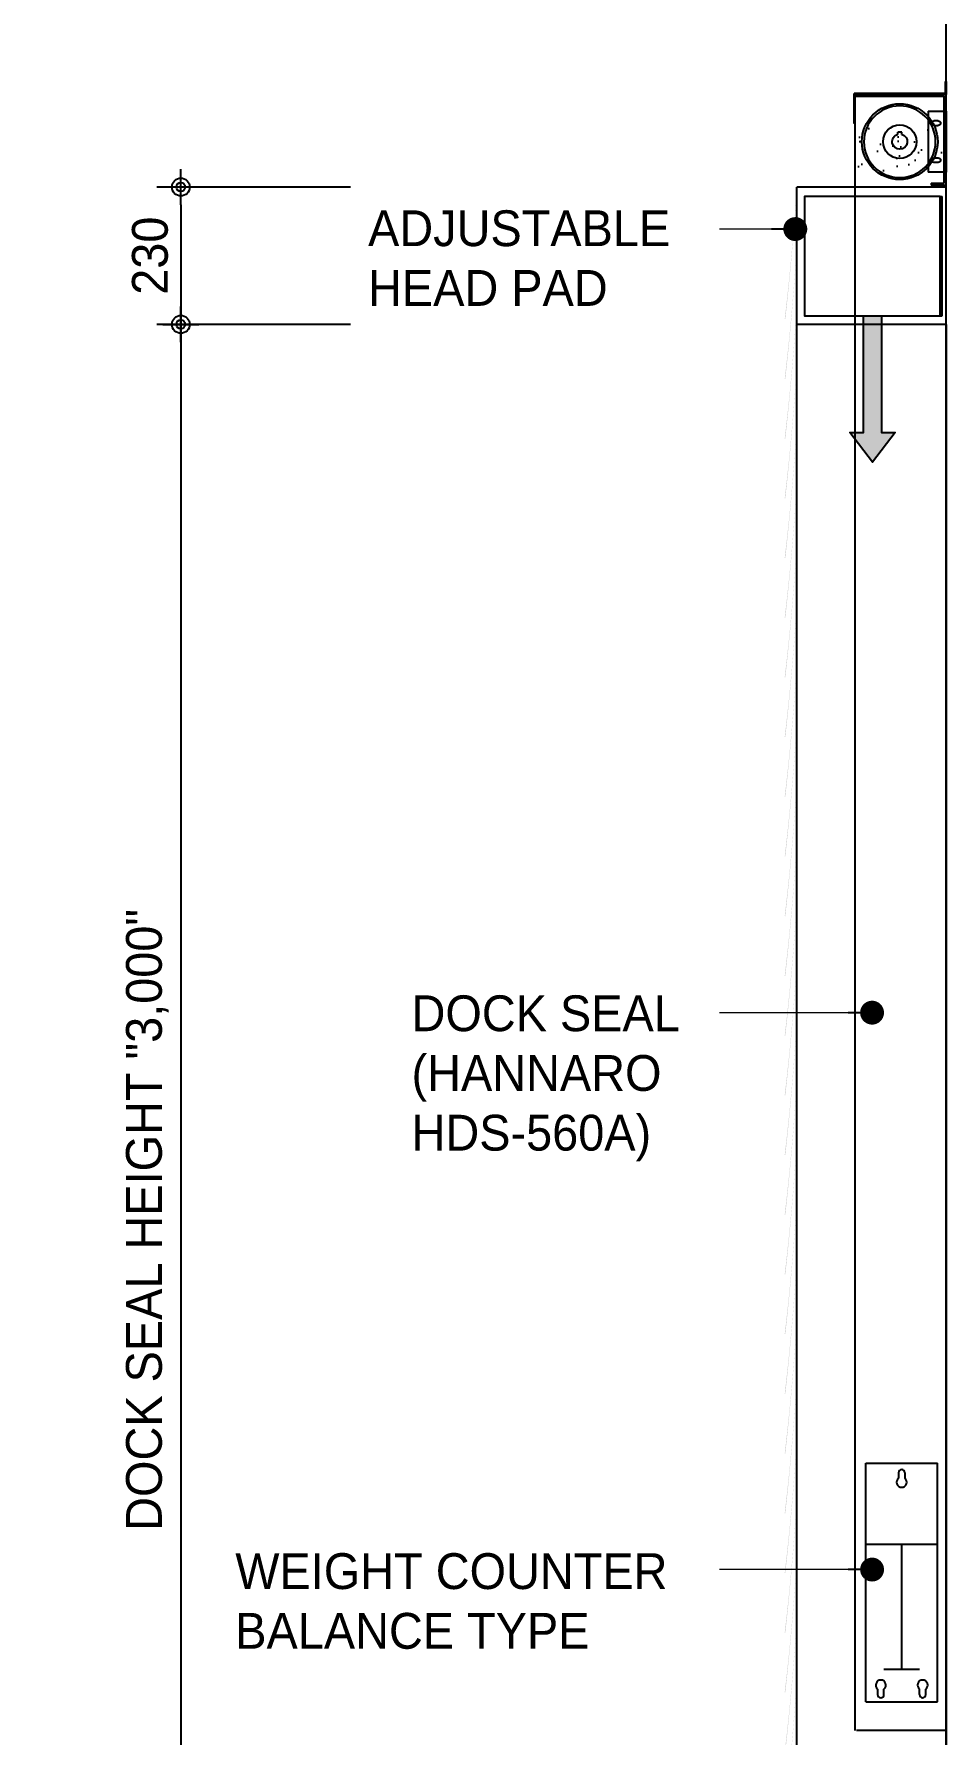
# Model space of a CAD drawing. Header units: millimetres. Extents: x 1448 to 104164, y -19509 to -89.
# Drawn here: x 12050 to 13578, y -7056 to -4206 of the extents above; entities that cross this region are included whole.
import ezdxf

# ---------------------------------------------------------------- set-up
doc = ezdxf.new("R2010")
doc.units = ezdxf.units.MM
doc.header["$LTSCALE"] = 60
doc.header["$MEASUREMENT"] = 0
doc.header["$PDSIZE"] = -10
doc.layers.get('0').update_dxf_attribs({"linetype": 'CONTINUOUS'})
doc.layers.get('Defpoints').update_dxf_attribs({"color": 171, "linetype": 'CONTINUOUS'})
for name, color, linetype in [('5HAT', 5, 'CONTINUOUS'), ('A-text', 3, 'CONTINUOUS'), ('COL', 2, 'CONTINUOUS'), ('DIM', 7, 'CONTINUOUS'), ('ELE5', 7, 'CONTINUOUS'), ('FOR', 4, 'CONTINUOUS'), ('XR-단면도$0$㈜SE&C 기둥', 2, 'CONTINUOUS')]:
    doc.layers.add(name, color=color, linetype=linetype)
doc.styles.add('0T-OUT', font='H2GTRE.TTF')
doc.styles.add('휘츠', font='')
doc.styles.get('휘츠').set_extended_font_data('Dotum')
doc.dimstyles.new('MAIN', dxfattribs={"dimtxt": 1.5, "dimasz": 0.5, "dimexe": 1, "dimexo": 2, "dimgap": 1, "dimtad": 1, "dimdec": 0, "dimdsep": 46, "dimlunit": 6, "dimtxsty": '0T-OUT', "dimblk": 'DOT', "dimcen": 2.5, "dimdle": 2, "dimclrd": 256, "dimclre": 256, "dimclrt": 3, "dimadec": 0, "dimazin": 0, "dimtfac": 1, "dimtdec": 0, "dimtix": 1, "dimtmove": 2, "dimatfit": 3, "dimldrblk": 'DOT', "dimfxl": 1, "dimtvp": 1, "dimtolj": 1, "dimtzin": 0, "dimlwd": 0, "dimlwe": 0, "dimarcsym": 0})
doc.dimstyles.new('휘츠-M', dxfattribs={"dimscale": 100, "dimtxt": 3, "dimasz": 1.5, "dimexe": 2, "dimexo": 3, "dimgap": 1, "dimtad": 1, "dimdec": 0, "dimrnd": 0.25, "dimzin": 0, "dimdsep": 46, "dimlunit": 6, "dimtxsty": '휘츠', "dimblk": 'Z_DOT', "dimcen": 5, "dimclrd": 256, "dimclre": 256, "dimclrt": 3, "dimadec": 0, "dimazin": 0, "dimtm": 1e-09, "dimtfac": 1, "dimtdec": 0, "dimtix": 1, "dimtmove": 2, "dimatfit": 1, "dimldrblk": 'Z_DOT', "dimfxl": 1, "dimtolj": 1, "dimtzin": 0, "dimlwd": -1, "dimarcsym": 0})

# ---------------------------------------------------------------- blocks, each defined once
blk = doc.blocks.new('Z_DOT')
at = {"layer": 'DIM', "color": 0}
for p, q in [((0, -1), (0, 1)), ((-1, 0), (1, 0))]:
    blk.add_line(p, q, dxfattribs=at)
for radius in [0.5, 0.25]:
    blk.add_circle((0, 0), radius, dxfattribs=at)
blk = doc.blocks.new('*D78')
at = {"layer": 'Defpoints', "color": 0, "transparency": 16777216}
for p in [(12640.3, -4692.8), (12296.3, -7692.8), (12640.3, -7692.8)]:
    blk.add_point(p, dxfattribs=at)
at = {"layer": 'DIM', "lineweight": -2, "transparency": 16777216}
for p, q in [((12580.3, -4692.8), (12256.3, -4692.8)), ((12580.3, -7692.8), (12256.3, -7692.8))]:
    blk.add_line(p, q, dxfattribs=at)
at = {"layer": 'DIM', "transparency": 16777216}
blk.add_line((12296.3, -4722.8), (12296.3, -7662.8), dxfattribs=at)
at = {"layer": 'DIM', "transparency": 16777216, "xscale": 30, "yscale": 30, "zscale": 30}
for p, rotation in [((12296.3, -4692.8), 90), ((12296.3, -7692.8), 270)]:
    blk.add_blockref('Z_DOT', p, dxfattribs=dict(at, rotation=rotation))
at = {"layer": 'DIM', "color": 3, "transparency": 16777216, "insert": (12240.1, -6192.8), "char_height": 60, "attachment_point": 5, "rotation": 90, "style": '0T-OUT'}
blk.add_mtext('\\A1;DOCK SEAL HEIGHT "3,000"', dxfattribs=at)
blk = doc.blocks.new('*D79')
at = {"layer": 'Defpoints', "color": 0, "transparency": 16777216}
for p in [(12640.3, -4462.8), (12296.3, -4692.8), (12640.3, -4692.8)]:
    blk.add_point(p, dxfattribs=at)
at = {"layer": 'DIM', "lineweight": -2, "transparency": 16777216}
for p, q in [((12580.3, -4462.8), (12256.3, -4462.8)), ((12580.3, -4692.8), (12256.3, -4692.8))]:
    blk.add_line(p, q, dxfattribs=at)
at = {"layer": 'DIM', "transparency": 16777216}
blk.add_line((12296.3, -4492.8), (12296.3, -4662.8), dxfattribs=at)
at = {"layer": 'DIM', "transparency": 16777216, "xscale": 30, "yscale": 30, "zscale": 30}
for p, rotation in [((12296.3, -4462.8), 90), ((12296.3, -4692.8), 270)]:
    blk.add_blockref('Z_DOT', p, dxfattribs=dict(at, rotation=rotation))
at = {"layer": 'DIM', "color": 3, "transparency": 16777216, "insert": (12244.9, -4577.8), "char_height": 60, "attachment_point": 5, "rotation": 90, "style": '0T-OUT'}
blk.add_mtext('\\A1;230', dxfattribs=at)
blk = doc.blocks.new('afa')
at = {"color": 2}
for p, q in [((806.3, 304.9), (776.3, 304.9)), ((776.3, 304.9), (776.3, 202.9)), ((779.5, 304.9), (779.5, 202.9)), ((806.3, 304.9), (806.3, 202.9)), ((776.3, 202.9), (806.3, 202.9))]:
    blk.add_line(p, q, dxfattribs=at)
at = {"layer": 'FOR', "color": 2}
for p, q in [((789.2, 288.6), (796.7, 288.6)), ((796.7, 281.1), (789.2, 281.1)), ((796.7, 226.6), (789.2, 226.6)), ((789.2, 219.1), (796.7, 219.1))]:
    blk.add_line(p, q, dxfattribs=at)
for centre, start, end in [((789.2, 284.9), 90, 270), ((796.7, 284.9), 270, 90), ((789.2, 222.9), 90, 270), ((796.7, 222.9), 270, 90)]:
    blk.add_arc(centre, 3.75, start, end, dxfattribs=at)
blk = doc.blocks.new('ffafad')
at = {"color": 1}
for p, q in [((1230.4, 298.4), (1230.4, 302.2)), ((1230.4, 302.2), (1236.9, 302.2)), ((1236.9, 298.4), (1236.9, 302.2))]:
    blk.add_line(p, q, dxfattribs=at)
blk.add_circle((1233.7, 286.1), 60, dxfattribs=at)
blk.add_arc((1233.7, 286.1), 12.7, 104.8272, 75.1728, dxfattribs=at)
blk = doc.blocks.new('f a fa')
at = {"color": 5}
for p, q in [((1306, 422.3), (1306, 400.7)), ((1306, 422.3), (1307.6, 422.3)), ((1306, 400.7), (1458, 400.7)), ((1307.6, 422.3), (1307.6, 402.3)), ((1307.6, 402.3), (1459.6, 402.3)), ((1458, 352.3), (1458, 400.7)), ((1459.6, 352.3), (1459.6, 402.3))]:
    blk.add_line(p, q, dxfattribs=at)
blk = doc.blocks.new('FASDFDSAF')
at = {"layer": '5HAT', "color": 4}
for p, q in [((5533641.2, 4897794.2), (5533641.2, 4898194.2)), ((5533641.2, 4898194.2), (5533761.2, 4898194.2)), ((5533761.2, 4897794.2), (5533761.2, 4898194.2)), ((5533696, 4898178), (5533696, 4898168.7)), ((5533706.5, 4898178), (5533706.5, 4898168.7)), ((5533661, 4897806.2), (5533661, 4897815.5)), ((5533671.5, 4897806.2), (5533671.5, 4897815.5)), ((5533731, 4897806.2), (5533731, 4897815.5)), ((5533741.5, 4897806.2), (5533741.5, 4897815.5)), ((5533641.2, 4897794.2), (5533761.2, 4897794.2))]:
    blk.add_line(p, q, dxfattribs=at)
for centre, radius, start, end in [((5533701.2, 4898178), 5.25, 90, 180.0006), ((5533701.2, 4898178), 5.25, 359.9994, 90), ((5533701.2, 4898162), 8.5, 128.1459, 269.9989), ((5533701.2, 4898162), 8.5, 270.0011, 51.8541), ((5533666.2, 4897822.2), 8.5, 90.0011, 231.8541), ((5533666.2, 4897822.2), 8.5, 308.1459, 89.9989), ((5533736.2, 4897822.2), 8.5, 90.0011, 231.8541), ((5533736.2, 4897822.2), 8.5, 308.1459, 89.9989), ((5533666.2, 4897806.2), 5.25, 179.9994, 270), ((5533666.2, 4897806.2), 5.25, 270, 0.0006), ((5533736.2, 4897806.2), 5.25, 179.9994, 270), ((5533736.2, 4897806.2), 5.25, 270, 0.0006)]:
    blk.add_arc(centre, radius, start, end, dxfattribs=at)
blk = doc.blocks.new('fd fgg')
at = {"color": 2}
for p, q in [((14637.7, 7902.8), (14637.7, 7906)), ((14637.7, 7906), (14662.7, 7906)), ((14637.7, 7902.8), (14659.5, 7902.8)), ((14659.5, 7757.2), (14659.5, 7902.8)), ((14662.7, 7754), (14662.7, 7906)), ((14637.7, 7757.2), (14637.7, 7754)), ((14637.7, 7757.2), (14659.5, 7757.2)), ((14637.7, 7754), (14662.7, 7754)), ((14637.7, 7754), (14662.7, 7754))]:
    blk.add_line(p, q, dxfattribs=at)
blk = doc.blocks.new('_Dot')
at = {"color": 0, "linetype": 'ByBlock', "lineweight": -2}
blk.add_line((-0.5, 0), (-1, 0), dxfattribs=at)
at = {"color": 0, "linetype": 'ByBlock', "const_width": 0.5}
blk.add_lwpolyline([(-0.25, 0, 1), (0.25, 0, 1)], format="xyb", close=True, dxfattribs=at)
blk = doc.blocks.new('DOT')
at = {"color": 0, "linetype": 'ByBlock'}
blk.add_line((-0.5, 0), (-1, 0), dxfattribs=at)
at = {"color": 0, "linetype": 'ByBlock', "const_width": 0.5}
blk.add_lwpolyline([(-0.25, 0, 1), (0.25, 0, 1)], format="xyb", close=True, dxfattribs=at)

msp = doc.modelspace()

# ---------------------------------------------------------------- hatches: boundary and pattern name
h = msp.add_hatch()
h.set_pattern_fill('AR-SAND', color=256, style=0)
h.set_pattern_definition([(142.5, (21553800.6, 50949281.55), (1.600031296, 48.941323733), [0, -38.608, 0, -43.18, 0, -41.275]), (172.5, (21553800.6, 50949281.55), (-44.95232831, 71.68251006), [0, -20.828, 0, -34.798, 0, -13.335]), (212.5, (21553831.843, 50949281.55), (-79.099237024, 0.143718468), [0, -12.7, 0, -45.72, 0, -59.69]), (222.5, (21553831.84, 50949281.55), (-76.35564525, 22.292932326), [0, -6.35, 0, -29.972, 0, -34.29])])
h.paths.add_polyline_path([(13574.6, -4362.8), (13424.6, -4362.8), (13424.6, -4436), (13539, -4436, -0.118468), (13537.1, -4428, -1), (13572.1, -4428, -0.118253), (13570.2, -4436), (13574.6, -4436)])
at = {"ltscale": 0.002}
msp.add_hatch(color=2, dxfattribs=at).paths.add_polyline_path([(13469.8, -4874.2), (13492.5, -4874.2), (13454.6, -4923.6), (13416.7, -4874.2), (13439.4, -4874.2), (13439.4, -4678.5), (13469.8, -4678.5)])
at = {"layer": 'COL'}
for points in [[(13327.8, -4463, -0.013757), (13307.7, -4684), (13308.6, -4684.1, 0.012852)], [(13327.8, -4463, -0.013757), (13307.7, -4684), (13308.6, -4684.1, 0.012852)], [(13327.8, -4563, -0.013757), (13307.7, -4784), (13308.6, -4784.1, 0.012852)], [(13327.8, -4563, -0.013757), (13307.7, -4784), (13308.6, -4784.1, 0.012852)], [(13327.8, -4663, -0.013757), (13307.7, -4884), (13308.6, -4884.1, 0.012852)], [(13327.8, -4663, -0.013757), (13307.7, -4884), (13308.6, -4884.1, 0.012852)], [(13327.8, -4763, -0.013757), (13307.7, -4984), (13308.6, -4984.1, 0.012852)], [(13327.8, -4763, -0.013757), (13307.7, -4984), (13308.6, -4984.1, 0.012852)], [(13327.8, -4763, -0.013757), (13307.7, -4984), (13308.6, -4984.1, 0.012852)], [(13327.8, -4763, -0.013757), (13307.7, -4984), (13308.6, -4984.1, 0.012852)], [(13327.8, -4863, -0.013757), (13307.7, -5084), (13308.6, -5084.1, 0.012852)], [(13327.8, -4863, -0.013757), (13307.7, -5084), (13308.6, -5084.1, 0.012852)], [(13327.8, -4863, -0.013757), (13307.7, -5084), (13308.6, -5084.1, 0.012852)], [(13327.8, -4863, -0.013757), (13307.7, -5084), (13308.6, -5084.1, 0.012852)], [(13327.8, -4863, -0.013757), (13307.7, -5084), (13308.6, -5084.1, 0.012852)], [(13327.8, -4863, -0.013757), (13307.7, -5084), (13308.6, -5084.1, 0.012852)], [(13327.8, -4963, -0.013757), (13307.7, -5184), (13308.6, -5184.1, 0.012852)], [(13327.8, -5063, -0.013757), (13307.7, -5284), (13308.6, -5284.1, 0.012852)], [(13327.8, -5163, -0.013757), (13307.7, -5384), (13308.6, -5384.1, 0.012852)], [(13327.8, -5263, -0.013757), (13307.7, -5484), (13308.6, -5484.1, 0.012852)], [(13327.8, -5363, -0.013757), (13307.7, -5584), (13308.6, -5584.1, 0.012852)], [(13327.8, -5463, -0.013757), (13307.7, -5684), (13308.6, -5684.1, 0.012852)], [(13327.8, -5563, -0.013757), (13307.7, -5784), (13308.6, -5784.1, 0.012852)], [(13327.8, -5663, -0.013757), (13307.7, -5884), (13308.6, -5884.1, 0.012852)], [(13327.8, -5763, -0.013757), (13307.7, -5984), (13308.6, -5984.1, 0.012852)], [(13327.8, -5863, -0.013757), (13307.7, -6084), (13308.6, -6084.1, 0.012852)], [(13327.8, -5963, -0.013757), (13307.7, -6184), (13308.6, -6184.1, 0.012852)], [(13327.8, -5963, -0.013757), (13307.7, -6184), (13308.6, -6184.1, 0.012852)], [(13327.8, -5963, -0.013757), (13307.7, -6184), (13308.6, -6184.1, 0.012852)], [(13327.8, -5963, -0.013757), (13307.7, -6184), (13308.6, -6184.1, 0.012852)], [(13327.8, -5963, -0.013757), (13307.7, -6184), (13308.6, -6184.1, 0.012852)], [(13327.8, -5963, -0.013757), (13307.7, -6184), (13308.6, -6184.1, 0.012852)], [(13327.8, -6063, -0.013757), (13307.7, -6284), (13308.6, -6284.1, 0.012852)], [(13327.8, -6063, -0.013757), (13307.7, -6284), (13308.6, -6284.1, 0.012852)], [(13327.8, -6063, -0.013757), (13307.7, -6284), (13308.6, -6284.1, 0.012852)], [(13327.8, -6063, -0.013757), (13307.7, -6284), (13308.6, -6284.1, 0.012852)], [(13327.8, -6163, -0.013757), (13307.7, -6384), (13308.6, -6384.1, 0.012852)], [(13327.8, -6163, -0.013757), (13307.7, -6384), (13308.6, -6384.1, 0.012852)], [(13327.8, -6263, -0.013757), (13307.7, -6484), (13308.6, -6484.1, 0.012852)], [(13327.8, -6263, -0.013757), (13307.7, -6484), (13308.6, -6484.1, 0.012852)], [(13327.8, -6363, -0.013757), (13307.7, -6584), (13308.6, -6584.1, 0.012852)], [(13327.8, -6363, -0.013757), (13307.7, -6584), (13308.6, -6584.1, 0.012852)], [(13327.8, -6463, -0.013757), (13307.7, -6684), (13308.6, -6684.1, 0.012852)], [(13327.8, -6463, -0.013757), (13307.7, -6684), (13308.6, -6684.1, 0.012852)], [(13327.8, -6563, -0.013757), (13307.7, -6784), (13308.6, -6784.1, 0.012852)], [(13327.8, -6563, -0.013757), (13307.7, -6784), (13308.6, -6784.1, 0.012852)], [(13327.8, -6663, -0.013757), (13307.7, -6884), (13308.6, -6884.1, 0.012852)], [(13327.8, -6763, -0.013757), (13307.7, -6984), (13308.6, -6984.1, 0.012852)], [(13327.8, -6863, -0.013757), (13307.7, -7084), (13308.6, -7084.1, 0.012852)], [(13327.8, -6963, -0.013757), (13307.7, -7184), (13308.6, -7184.1, 0.012852)]]:
    msp.add_hatch(color=256, dxfattribs=at).paths.add_polyline_path(points)

# ---------------------------------------------------------------- linework, layer by layer
at = {"color": 5}
msp.add_line((13424.6, -4356), (13423, -4356), dxfattribs=at)
at = {"ltscale": 0.002}
msp.add_line((13327.8, -7692.8), (13327.8, -4462.8), dxfattribs=at)
msp.add_line((13577.8, -4692.8), (13327.8, -4692.8))
msp.add_lwpolyline([(13568.2, -4478.5), (13341, -4478.5), (13341, -4678.5), (13568.2, -4678.5)], close=True, dxfattribs=at)
msp.add_lwpolyline([(13439.4, -4678.5), (13469.8, -4678.5), (13469.8, -4874.2), (13492.5, -4874.2), (13454.6, -4923.6), (13416.7, -4874.2), (13439.4, -4874.2), (13439.4, -4678.5), (13469.8, -4678.5)], dxfattribs=at)
at = {"color": 3}
msp.add_circle((13500.4, -4386.8), 63.5, dxfattribs=at)
at = {"layer": '5HAT', "color": 6}
for p, q in [((13425.8, -7048.1), (13425.8, -4310.8)), ((13425.8, -4310.8), (13574.6, -4310.8)), ((13577.8, -7048.1), (13577.8, -4462.8)), ((13577.8, -7048.1), (13427.8, -7048.1))]:
    msp.add_line(p, q, dxfattribs=at)
at = {"layer": '5HAT', "color": 0}
for p, q in [((13577.8, -4462.8), (13327.8, -4462.8)), ((13443.6, -6735.9), (13563.6, -6735.9)), ((13503.6, -6945.9), (13503.6, -6735.9)), ((13533.4, -6945.9), (13473.9, -6945.9))]:
    msp.add_line(p, q, dxfattribs=at)
at = {"layer": '5HAT', "color": 2}
for p, q in [((13568.2, -4678.5), (13568.2, -4478.5)), ((13568.2, -4478.5), (13571.4, -4478.5)), ((13571.4, -4678.5), (13571.4, -4478.5)), ((13568.2, -4678.5), (13571.4, -4678.5))]:
    msp.add_line(p, q, dxfattribs=at)
at = {"layer": '5HAT', "color": 0}
msp.add_circle((13500.4, -4386.8), 28, dxfattribs=at)
at = {"layer": 'DIM', "lineweight": 0, "ltscale": 0.5}
msp.add_line((13577.8, -7692.8), (13577.8, -4462.8), dxfattribs=at)
at = {"layer": 'ELE5', "ltscale": 0.1}
msp.add_lwpolyline([(13577.8, -7692.8), (13577.8, -3442.8)], dxfattribs=at)
at = {"layer": 'XR-단면도$0$㈜SE&C 기둥', "color": 8, "ltscale": 0.5}
msp.add_line((13577.8, -4692.8), (13577.8, -7692.8), dxfattribs=at)

# ---------------------------------------------------------------- block references
at = {"color": 3, "xscale": -1}
for name, p in [('f a fa', (14883.8, -4708.3)), ('ffafad', (14734, -4673)), ('afa', (14354.1, -4640.7))]:
    msp.add_blockref(name, p, dxfattribs=at)
at = {"color": 0}
msp.add_blockref('fd fgg', (-1084.9, -12213.6), dxfattribs=at)
at = {"layer": '5HAT', "color": 0}
msp.add_blockref('FASDFDSAF', (-5520197.6, -4904794.2), dxfattribs=at)

# ---------------------------------------------------------------- texts
at = {"layer": 'A-text', "ltscale": 0.1, "char_height": 60, "attachment_point": 1, "style": '0T-OUT'}
for s, insert in [('ADJUSTABLE \\PHEAD PAD', (12609.9, -4501.8)), ('DOCK SEAL\\P(HANNARO \\PHDS-560A)', (12682.7, -5816.7)), ('WEIGHT COUNTER\\PBALANCE TYPE', (12387.5, -6751.1))]:
    msp.add_mtext(s, dxfattribs=dict(at, insert=insert))

# ---------------------------------------------------------------- dimensions: what is measured, and where the dimension line sits
at = {"layer": 'DIM'}
dim = msp.add_linear_dim(base=(12296.3, -4692.8), p1=(12640.3, -4462.8), p2=(12640.3, -4692.8), angle=90, dimstyle='휘츠-M', override={"dimscale": 20, "dimtxsty": '0T-OUT'}, dxfattribs=at)
dim.commit()
dim.dimension.update_dxf_attribs({"geometry": '*D79', "text_midpoint": (12244.9, -4577.8)})
dim = msp.add_linear_dim(base=(12296.3, -7692.8), p1=(12640.3, -4692.8), p2=(12640.3, -7692.8), angle=90, text='DOCK SEAL HEIGHT "<>"', dimstyle='휘츠-M', override={"dimscale": 20, "dimtxsty": '0T-OUT'}, dxfattribs=at)
dim.commit()
dim.dimension.update_dxf_attribs({"geometry": '*D78', "text_midpoint": (12240.1, -6192.8)})

# ---------------------------------------------------------------- leaders
for points in [[(13325.4, -4533.2), (13198.2, -4533.2, -19)], [(13454, -5845.7), (13198.2, -5845.7, -19)], [(13454, -6778.5), (13198.2, -6778.5, -19)]]:
    msp.add_leader(points, dimstyle='MAIN', override={"dimscale": 40, "dimasz": 1, "dimtad": 0, "dimldrblk": 'DOT', "dimfxl": 2, "dimarcsym": 2})

doc.saveas('drawing.dxf')
